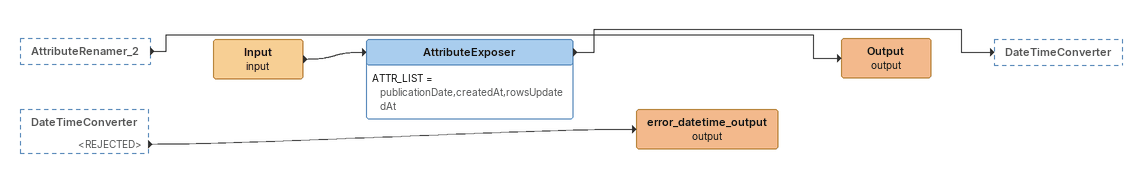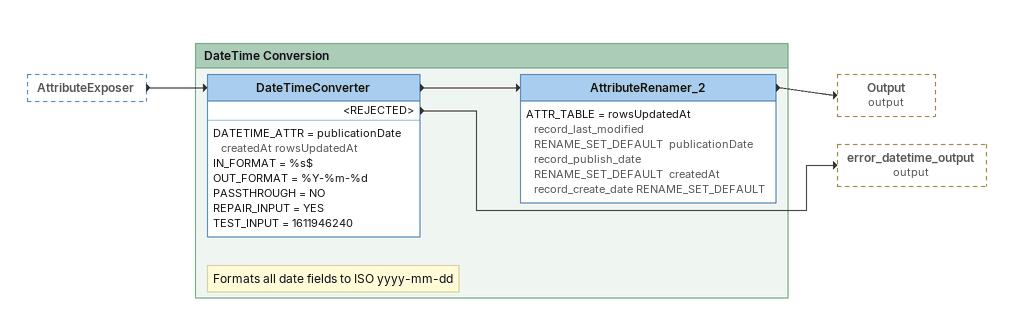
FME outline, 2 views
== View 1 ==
AttributeRenamer_2 [outside]
    -> Output (output)
DateTimeConverter [outside]
    <REJECTED> -> error_datetime_output (output)
Input (input)
    -> AttributeExposer
AttributeExposer
    ATTR_LIST = publicationDate,createdAt,rowsUpdatedAt
    -> DateTimeConverter
Output (output)
error_datetime_output (output)

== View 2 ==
AttributeExposer [outside]
    -> DateTimeConverter

Bookmark: DateTime Conversion
Note: Formats all date fields to ISO yyyy-mm-dd
DateTimeConverter
    DATETIME_ATTR = publicationDate createdAt rowsUpdatedAt
    IN_FORMAT = %s$
    OUT_FORMAT = %Y-%m-%d
    PASSTHROUGH = NO
    REPAIR_INPUT = YES
    TEST_INPUT = 1611946240
    -> AttributeRenamer_2
    <REJECTED> -> error_datetime_output (output)
AttributeRenamer_2
    ATTR_TABLE = rowsUpdatedAt record_last_modified RENAME_SET_DEFAULT  publicationDate record_publish_date RENAME_SET_DEFAULT  createdAt record_create_date RENAME_SET_DEFAULT
    -> Output (output)
